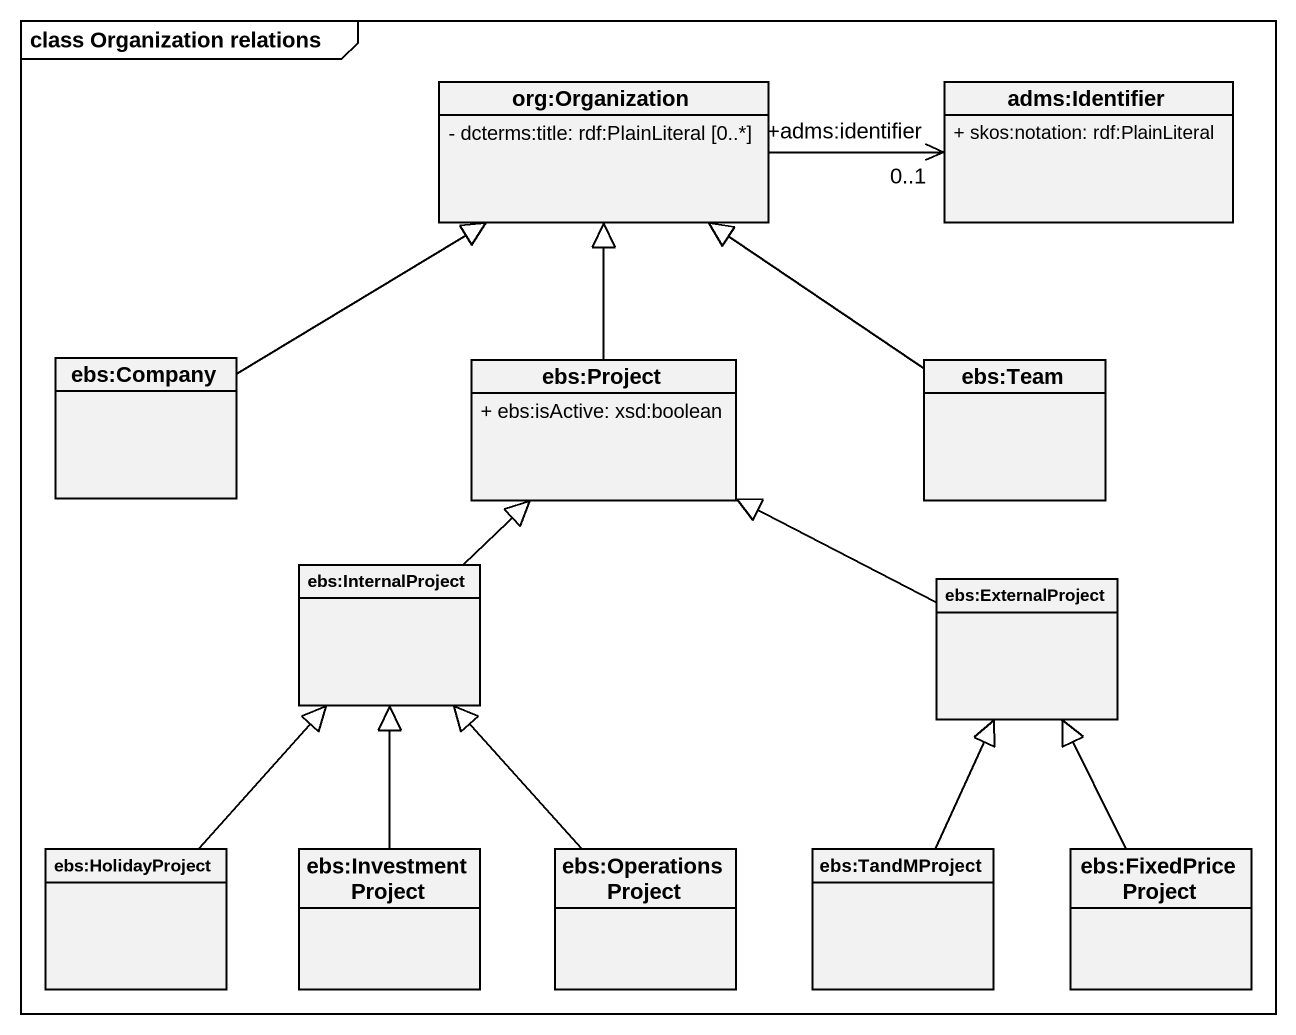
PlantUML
@startuml
mainframe class Organization relations
hide circle
hide empty members
skinparam classAttributeIconSize 0
class "org:Organization" as org_Organization {
  - dcterms:title: rdf:PlainLiteral [0..*]
}
class "adms:Identifier" as adms_Identifier {
  + skos:notation: rdf:PlainLiteral
}
class "ebs:Company" as ebs_Company
class "ebs:Project" as ebs_Project {
  + ebs:isActive: xsd:boolean
}
class "ebs:Team" as ebs_Team
class "ebs:InternalProject" as ebs_InternalProject
class "ebs:ExternalProject" as ebs_ExternalProject
class "ebs:HolidayProject" as ebs_HolidayProject
class "ebs:InvestmentProject" as ebs_InvestmentProject
class "ebs:OperationsProject" as ebs_OperationsProject
class "ebs:TandMProject" as ebs_TandMProject
class "ebs:FixedPriceProject" as ebs_FixedPriceProject
org_Organization -right-> "+adms:identifier\n0..1" adms_Identifier
ebs_Company -up-|> org_Organization
ebs_Project -up-|> org_Organization
ebs_Team -up-|> org_Organization
ebs_InternalProject -up-|> ebs_Project
ebs_ExternalProject -left-|> ebs_Project
ebs_HolidayProject -up-|> ebs_InternalProject
ebs_InvestmentProject -up-|> ebs_InternalProject
ebs_OperationsProject -up-|> ebs_InternalProject
ebs_TandMProject -up-|> ebs_ExternalProject
ebs_FixedPriceProject -up-|> ebs_ExternalProject
@enduml
